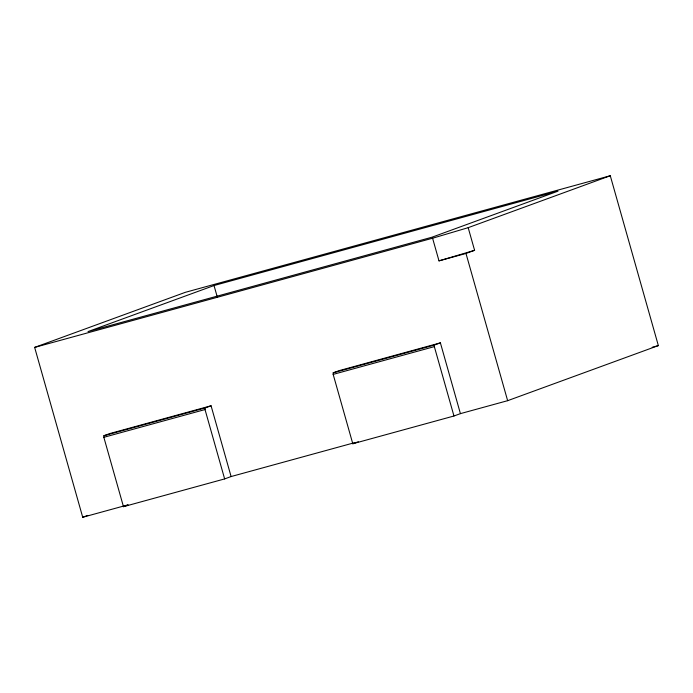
<?xml version="1.0" encoding="UTF-8"?>
<svg xmlns="http://www.w3.org/2000/svg" width="693" height="693" viewBox="0 0 693 693"><rect width="100%" height="100%" fill="white"/><g stroke="black" fill="none" stroke-linecap="round" stroke-linejoin="round"><path stroke-width="1.04" d="M103.846 437.309L103.872 435.732L109.901 433.532L211.07 405.777L231.098 476.55L224.645 478.915L123.475 506.67L103.846 437.309L205.015 409.554L205.05 407.978L211.07 405.777M333.168 374.393L333.194 372.817L339.224 370.616L440.393 342.853L460.421 413.634L453.967 415.999L352.798 443.754L333.168 374.393L434.338 346.63L434.364 345.062L440.393 342.853M127.876 504.876L82.718 517.264L34.65 347.401L185.36 292.316L610.282 175.736L658.35 345.599L507.64 400.684L460.421 413.634M214.024 285.533L88.037 331.575L432.016 237.197L558.012 191.155L214.024 285.533L217.359 297.288M34.65 347.401L432.588 238.219L468.182 227.668L610.282 175.736M432.588 238.219L438.998 260.863L465.982 253.465L474.592 250.312L468.182 227.668M82.718 517.264L87.777 515.419M123.475 506.67L128.084 504.989M352.798 443.754L358.333 441.727M438.998 260.863L474.592 250.312M103.872 435.732L205.05 407.978M333.194 372.817L434.364 345.062M652.191 347.288L658.35 345.599M231.098 476.55L355.085 442.532M465.982 253.465L507.64 400.684M434.338 346.63L453.967 415.999M205.015 409.554L224.645 478.915"/></g></svg>
